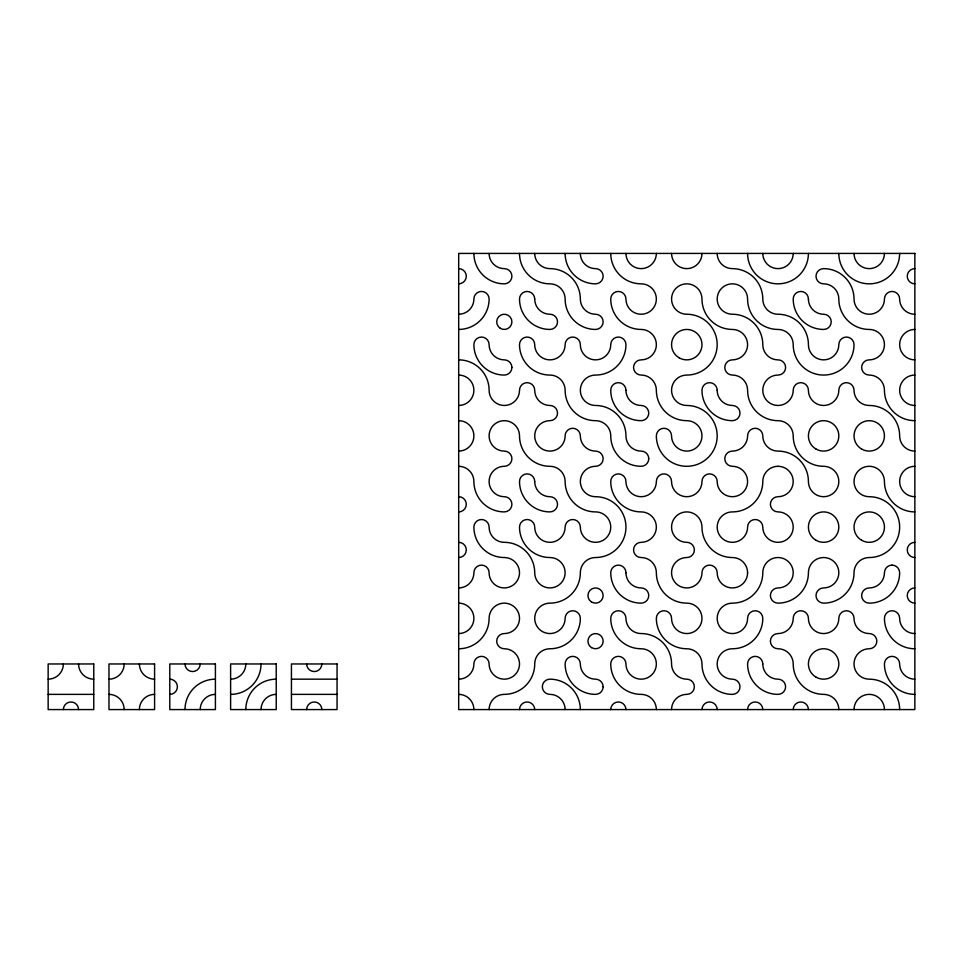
<?xml version="1.0" encoding="UTF-8"?>
<svg xmlns="http://www.w3.org/2000/svg" width="963" height="963" viewBox="0 0 963 963"><rect width="100%" height="100%" fill="white"/><g stroke="black" fill="none" stroke-linecap="round" stroke-linejoin="round"><path stroke-width="1.44" d="M291.44 679.168L337.05 679.168M48.15 694.371L93.76 694.371M291.44 694.371L337.05 694.371M914.85 283.832A7.608 7.608 0 0 1 907.242 276.225A7.608 7.608 0 0 1 914.85 268.629M914.85 314.239A15.203 15.203 0 0 1 899.647 299.036A7.608 7.608 0 0 0 892.039 291.44A7.608 7.608 0 0 0 884.443 299.036A15.203 15.203 0 0 1 869.24 314.239A15.203 15.203 0 0 1 854.025 299.036A30.407 30.407 0 0 0 823.618 268.629A7.608 7.608 0 0 0 816.01 276.225A7.608 7.608 0 0 0 823.618 283.832A15.203 15.203 0 0 1 838.821 299.036A30.407 30.407 0 0 0 869.24 329.442A15.203 15.203 0 0 1 884.443 344.658A15.203 15.203 0 0 1 869.24 359.861A7.608 7.608 0 0 0 861.632 367.457A7.608 7.608 0 0 0 869.24 375.064A15.203 15.203 0 0 1 884.443 390.268A30.407 30.407 0 0 0 914.85 420.675M899.647 253.425A30.407 30.407 0 0 1 869.24 283.832A30.407 30.407 0 0 1 838.821 253.425M884.443 253.425A15.203 15.203 0 0 1 869.24 268.629A15.203 15.203 0 0 1 854.025 253.425M914.85 359.861A15.203 15.203 0 0 1 899.647 344.658A15.203 15.203 0 0 1 914.85 329.442M914.85 405.471A15.203 15.203 0 0 1 899.647 390.268A15.203 15.203 0 0 1 914.85 375.064M914.85 451.093A15.203 15.203 0 0 1 899.647 435.89A30.407 30.407 0 0 0 869.24 405.471A15.203 15.203 0 0 1 854.025 390.268A7.608 7.608 0 0 0 846.429 382.66A7.608 7.608 0 0 0 838.821 390.268A15.203 15.203 0 0 1 823.618 405.471A15.203 15.203 0 0 1 808.414 390.268A7.608 7.608 0 0 0 800.807 382.66A7.608 7.608 0 0 0 793.211 390.268A15.203 15.203 0 0 1 778.008 405.471A15.203 15.203 0 0 1 762.792 390.268A15.203 15.203 0 0 1 778.008 375.064A7.608 7.608 0 0 0 785.603 367.457A7.608 7.608 0 0 0 778.008 359.861A15.203 15.203 0 0 1 762.792 344.658A30.407 30.407 0 0 0 732.386 314.239A15.203 15.203 0 0 1 717.182 299.036A15.203 15.203 0 0 1 732.386 283.832A15.203 15.203 0 0 1 747.589 299.036A30.407 30.407 0 0 0 778.008 329.442A15.203 15.203 0 0 1 793.211 344.658A30.407 30.407 0 0 0 823.618 375.064A30.407 30.407 0 0 0 854.025 344.658A7.608 7.608 0 0 0 846.429 337.05A7.608 7.608 0 0 0 838.821 344.658A15.203 15.203 0 0 1 823.618 359.861A15.203 15.203 0 0 1 808.414 344.658A30.407 30.407 0 0 0 778.008 314.239A15.203 15.203 0 0 1 762.792 299.036A30.407 30.407 0 0 0 732.386 268.629A15.203 15.203 0 0 1 717.182 253.425M914.85 511.907A30.407 30.407 0 0 1 884.443 481.5A15.203 15.203 0 0 0 869.24 466.297A15.203 15.203 0 0 0 854.025 481.5A15.203 15.203 0 0 0 869.24 496.703A30.407 30.407 0 0 1 899.647 527.11A30.407 30.407 0 0 1 869.24 557.529A15.203 15.203 0 0 0 854.025 572.732A30.407 30.407 0 0 1 823.618 603.139A7.608 7.608 0 0 1 816.01 595.543A7.608 7.608 0 0 1 823.618 587.936A15.203 15.203 0 0 0 838.821 572.732A15.203 15.203 0 0 0 823.618 557.529A15.203 15.203 0 0 0 808.414 572.732A30.407 30.407 0 0 1 778.008 603.139A7.608 7.608 0 0 1 770.4 595.543A7.608 7.608 0 0 1 778.008 587.936A15.203 15.203 0 0 0 793.211 572.732A15.203 15.203 0 0 0 778.008 557.529A15.203 15.203 0 0 0 762.792 572.732A30.407 30.407 0 0 1 732.386 603.139A15.203 15.203 0 0 0 717.182 618.342A15.203 15.203 0 0 0 732.386 633.558A15.203 15.203 0 0 0 747.589 618.342A7.608 7.608 0 0 1 755.197 610.747A7.608 7.608 0 0 1 762.792 618.342A30.407 30.407 0 0 1 732.386 648.761A15.203 15.203 0 0 0 717.182 663.964A15.203 15.203 0 0 0 732.386 679.168A7.608 7.608 0 0 1 739.993 686.775A7.608 7.608 0 0 1 732.386 694.371A30.407 30.407 0 0 1 701.979 663.964A15.203 15.203 0 0 0 686.775 648.761A30.407 30.407 0 0 1 656.357 618.342A7.608 7.608 0 0 1 663.964 610.747A7.608 7.608 0 0 1 671.56 618.342A15.203 15.203 0 0 0 686.775 633.558A15.203 15.203 0 0 0 701.979 618.342A15.203 15.203 0 0 0 686.775 603.139A30.407 30.407 0 0 1 656.357 572.732A15.203 15.203 0 0 0 641.153 557.529A7.608 7.608 0 0 1 633.558 549.921A7.608 7.608 0 0 1 641.153 542.325A15.203 15.203 0 0 0 656.357 527.11A15.203 15.203 0 0 0 641.153 511.907A30.407 30.407 0 0 1 610.747 481.5A7.608 7.608 0 0 1 618.342 473.892A7.608 7.608 0 0 1 625.95 481.5A15.203 15.203 0 0 0 641.153 496.703A15.203 15.203 0 0 0 656.357 481.5A7.608 7.608 0 0 1 663.964 473.892A7.608 7.608 0 0 1 671.56 481.5A15.203 15.203 0 0 0 686.775 496.703A15.203 15.203 0 0 0 701.979 481.5A7.608 7.608 0 0 1 709.575 473.892A7.608 7.608 0 0 1 717.182 481.5A15.203 15.203 0 0 0 732.386 496.703A15.203 15.203 0 0 0 747.589 481.5A15.203 15.203 0 0 0 732.386 466.297A7.608 7.608 0 0 1 724.79 458.689A7.608 7.608 0 0 1 732.386 451.093A15.203 15.203 0 0 0 747.589 435.89A7.608 7.608 0 0 1 755.197 428.282A7.608 7.608 0 0 1 762.792 435.89A15.203 15.203 0 0 0 778.008 451.093A30.407 30.407 0 0 1 808.414 481.5A15.203 15.203 0 0 0 823.618 496.703A15.203 15.203 0 0 0 838.821 481.5A15.203 15.203 0 0 0 823.618 466.297A30.407 30.407 0 0 1 793.211 435.89A15.203 15.203 0 0 0 778.008 420.675A30.407 30.407 0 0 1 747.589 390.268A15.203 15.203 0 0 0 732.386 375.064A7.608 7.608 0 0 1 724.79 367.457A7.608 7.608 0 0 1 732.386 359.861A15.203 15.203 0 0 0 747.589 344.658A15.203 15.203 0 0 0 732.386 329.442A30.407 30.407 0 0 1 701.979 299.036A15.203 15.203 0 0 0 686.775 283.832A15.203 15.203 0 0 0 671.56 299.036A15.203 15.203 0 0 0 686.775 314.239A30.407 30.407 0 0 1 717.182 344.658A30.407 30.407 0 0 1 686.775 375.064A15.203 15.203 0 0 0 671.56 390.268A15.203 15.203 0 0 0 686.775 405.471A30.407 30.407 0 0 1 717.182 435.89A30.407 30.407 0 0 1 686.775 466.297A30.407 30.407 0 0 1 656.357 435.89A7.608 7.608 0 0 1 663.964 428.282A7.608 7.608 0 0 1 671.56 435.89A15.203 15.203 0 0 0 686.775 451.093A15.203 15.203 0 0 0 701.979 435.89A15.203 15.203 0 0 0 686.775 420.675A30.407 30.407 0 0 1 656.357 390.268A15.203 15.203 0 0 0 641.153 375.064A7.608 7.608 0 0 1 633.558 367.457A7.608 7.608 0 0 1 641.153 359.861A15.203 15.203 0 0 0 656.357 344.658A15.203 15.203 0 0 0 641.153 329.442A30.407 30.407 0 0 1 610.747 299.036A7.608 7.608 0 0 1 618.342 291.44A7.608 7.608 0 0 1 625.95 299.036A15.203 15.203 0 0 0 641.153 314.239A15.203 15.203 0 0 0 656.357 299.036A15.203 15.203 0 0 0 641.153 283.832A30.407 30.407 0 0 1 610.747 253.425M914.85 496.703A15.203 15.203 0 0 1 899.647 481.5A15.203 15.203 0 0 1 914.85 466.297M914.85 557.529A7.608 7.608 0 0 1 907.242 549.921A7.608 7.608 0 0 1 914.85 542.325M914.85 603.139A7.608 7.608 0 0 1 907.242 595.543A7.608 7.608 0 0 1 914.85 587.936M914.85 633.558A15.203 15.203 0 0 1 899.647 618.342A7.608 7.608 0 0 0 892.039 610.747A7.608 7.608 0 0 0 884.443 618.342A30.407 30.407 0 0 0 914.85 648.761M914.85 694.371A30.407 30.407 0 0 1 884.443 663.964A7.608 7.608 0 0 1 892.039 656.357A7.608 7.608 0 0 1 899.647 663.964A15.203 15.203 0 0 0 914.85 679.168M854.025 709.575A15.203 15.203 0 0 1 869.24 694.371A15.203 15.203 0 0 1 884.443 709.575M899.647 709.575A30.407 30.407 0 0 0 869.24 679.168A15.203 15.203 0 0 1 854.025 663.964A15.203 15.203 0 0 1 869.24 648.761A7.608 7.608 0 0 0 876.836 641.153A7.608 7.608 0 0 0 869.24 633.558A15.203 15.203 0 0 1 854.025 618.342A7.608 7.608 0 0 0 846.429 610.747A7.608 7.608 0 0 0 838.821 618.342A15.203 15.203 0 0 1 823.618 633.558A15.203 15.203 0 0 1 808.414 618.342A7.608 7.608 0 0 0 800.807 610.747A7.608 7.608 0 0 0 793.211 618.342A15.203 15.203 0 0 1 778.008 633.558A7.608 7.608 0 0 0 770.4 641.153A7.608 7.608 0 0 0 778.008 648.761A15.203 15.203 0 0 1 793.211 663.964A30.407 30.407 0 0 0 823.618 694.371A15.203 15.203 0 0 1 838.821 709.575M808.414 253.425A30.407 30.407 0 0 1 778.008 283.832A30.407 30.407 0 0 1 747.589 253.425M793.211 253.425A15.203 15.203 0 0 1 778.008 268.629A15.203 15.203 0 0 1 762.792 253.425M793.211 709.575A7.608 7.608 0 0 1 800.807 701.979A7.608 7.608 0 0 1 808.414 709.575M747.589 709.575A7.608 7.608 0 0 1 755.197 701.979A7.608 7.608 0 0 1 762.792 709.575M701.979 253.425A15.203 15.203 0 0 1 686.775 268.629A15.203 15.203 0 0 1 671.56 253.425M701.979 709.575A7.608 7.608 0 0 1 709.575 701.979A7.608 7.608 0 0 1 717.182 709.575M671.56 709.575A15.203 15.203 0 0 1 686.775 694.371A7.608 7.608 0 0 0 694.371 686.775A7.608 7.608 0 0 0 686.775 679.168A15.203 15.203 0 0 1 671.56 663.964A30.407 30.407 0 0 0 641.153 633.558A15.203 15.203 0 0 1 625.95 618.342A7.608 7.608 0 0 0 618.342 610.747A7.608 7.608 0 0 0 610.747 618.342A30.407 30.407 0 0 0 641.153 648.761A15.203 15.203 0 0 1 656.357 663.964A15.203 15.203 0 0 1 641.153 679.168A15.203 15.203 0 0 1 625.95 663.964A7.608 7.608 0 0 0 618.342 656.357A7.608 7.608 0 0 0 610.747 663.964A30.407 30.407 0 0 0 641.153 694.371A15.203 15.203 0 0 1 656.357 709.575M656.357 253.425A15.203 15.203 0 0 1 641.153 268.629A15.203 15.203 0 0 1 625.95 253.425M565.125 253.425A30.407 30.407 0 0 0 595.543 283.832A7.608 7.608 0 0 0 603.139 276.225A7.608 7.608 0 0 0 595.543 268.629A15.203 15.203 0 0 1 580.34 253.425M610.747 709.575A7.608 7.608 0 0 1 618.342 701.979A7.608 7.608 0 0 1 625.95 709.575M519.514 253.425A30.407 30.407 0 0 0 549.921 283.832A15.203 15.203 0 0 1 565.125 299.036A30.407 30.407 0 0 0 595.543 329.442A7.608 7.608 0 0 0 603.139 321.847A7.608 7.608 0 0 0 595.543 314.239A15.203 15.203 0 0 1 580.34 299.036A30.407 30.407 0 0 0 549.921 268.629A15.203 15.203 0 0 1 534.718 253.425M565.125 709.575A15.203 15.203 0 0 0 549.921 694.371A7.608 7.608 0 0 1 542.325 686.775A7.608 7.608 0 0 1 549.921 679.168A30.407 30.407 0 0 1 580.34 709.575M473.892 253.425A30.407 30.407 0 0 0 504.311 283.832A7.608 7.608 0 0 0 511.907 276.225A7.608 7.608 0 0 0 504.311 268.629A15.203 15.203 0 0 1 489.108 253.425M519.514 709.575A7.608 7.608 0 0 1 527.11 701.979A7.608 7.608 0 0 1 534.718 709.575M489.108 709.575A15.203 15.203 0 0 1 504.311 694.371A30.407 30.407 0 0 0 534.718 663.964A15.203 15.203 0 0 1 549.921 648.761A30.407 30.407 0 0 0 580.34 618.342A7.608 7.608 0 0 0 572.732 610.747A7.608 7.608 0 0 0 565.125 618.342A15.203 15.203 0 0 1 549.921 633.558A15.203 15.203 0 0 1 534.718 618.342A15.203 15.203 0 0 1 549.921 603.139A30.407 30.407 0 0 0 580.34 572.732A15.203 15.203 0 0 1 595.543 557.529A30.407 30.407 0 0 0 625.95 527.11A30.407 30.407 0 0 0 595.543 496.703A15.203 15.203 0 0 1 580.34 481.5A15.203 15.203 0 0 1 595.543 466.297A7.608 7.608 0 0 0 603.139 458.689A7.608 7.608 0 0 0 595.543 451.093A15.203 15.203 0 0 1 580.34 435.89A7.608 7.608 0 0 0 572.732 428.282A7.608 7.608 0 0 0 565.125 435.89A15.203 15.203 0 0 1 549.921 451.093A15.203 15.203 0 0 1 534.718 435.89A15.203 15.203 0 0 1 549.921 420.675A7.608 7.608 0 0 0 557.529 413.079A7.608 7.608 0 0 0 549.921 405.471A15.203 15.203 0 0 1 534.718 390.268A7.608 7.608 0 0 0 527.11 382.66A7.608 7.608 0 0 0 519.514 390.268A15.203 15.203 0 0 1 504.311 405.471A15.203 15.203 0 0 1 489.108 390.268A30.407 30.407 0 0 0 458.689 359.861M458.689 314.239A15.203 15.203 0 0 0 473.892 299.036A7.608 7.608 0 0 1 481.5 291.44A7.608 7.608 0 0 1 489.108 299.036A30.407 30.407 0 0 1 458.689 329.442M458.689 268.629A7.608 7.608 0 0 1 466.297 276.225A7.608 7.608 0 0 1 458.689 283.832M458.689 375.064A15.203 15.203 0 0 1 473.892 390.268A15.203 15.203 0 0 1 458.689 405.471M458.689 420.675A15.203 15.203 0 0 1 473.892 435.89A15.203 15.203 0 0 1 458.689 451.093M458.689 466.297A15.203 15.203 0 0 1 473.892 481.5A30.407 30.407 0 0 0 504.311 511.907A7.608 7.608 0 0 0 511.907 504.311A7.608 7.608 0 0 0 504.311 496.703A15.203 15.203 0 0 1 489.108 481.5A15.203 15.203 0 0 1 504.311 466.297A7.608 7.608 0 0 0 511.907 458.689A7.608 7.608 0 0 0 504.311 451.093A15.203 15.203 0 0 1 489.108 435.89A15.203 15.203 0 0 1 504.311 420.675A15.203 15.203 0 0 1 519.514 435.89A30.407 30.407 0 0 0 549.921 466.297A15.203 15.203 0 0 1 565.125 481.5A30.407 30.407 0 0 0 595.543 511.907A15.203 15.203 0 0 1 610.747 527.11A15.203 15.203 0 0 1 595.543 542.325A15.203 15.203 0 0 1 580.34 527.11A7.608 7.608 0 0 0 572.732 519.514A7.608 7.608 0 0 0 565.125 527.11A15.203 15.203 0 0 1 549.921 542.325A15.203 15.203 0 0 1 534.718 527.11A7.608 7.608 0 0 0 527.11 519.514A7.608 7.608 0 0 0 519.514 527.11A30.407 30.407 0 0 0 549.921 557.529A15.203 15.203 0 0 1 565.125 572.732A15.203 15.203 0 0 1 549.921 587.936A15.203 15.203 0 0 1 534.718 572.732A30.407 30.407 0 0 0 504.311 542.325A15.203 15.203 0 0 1 489.108 527.11A7.608 7.608 0 0 0 481.5 519.514A7.608 7.608 0 0 0 473.892 527.11A30.407 30.407 0 0 0 504.311 557.529A15.203 15.203 0 0 1 519.514 572.732A15.203 15.203 0 0 1 504.311 587.936A15.203 15.203 0 0 1 489.108 572.732A7.608 7.608 0 0 0 481.5 565.125A7.608 7.608 0 0 0 473.892 572.732A15.203 15.203 0 0 1 458.689 587.936M458.689 496.703A7.608 7.608 0 0 1 466.297 504.311A7.608 7.608 0 0 1 458.689 511.907M458.689 542.325A7.608 7.608 0 0 1 466.297 549.921A7.608 7.608 0 0 1 458.689 557.529M458.689 603.139A15.203 15.203 0 0 1 473.892 618.342A15.203 15.203 0 0 1 458.689 633.558M458.689 648.761A30.407 30.407 0 0 0 489.108 618.342A15.203 15.203 0 0 1 504.311 603.139A15.203 15.203 0 0 1 519.514 618.342A15.203 15.203 0 0 1 504.311 633.558A7.608 7.608 0 0 0 496.703 641.153A7.608 7.608 0 0 0 504.311 648.761A15.203 15.203 0 0 1 519.514 663.964A15.203 15.203 0 0 1 504.311 679.168A15.203 15.203 0 0 1 489.108 663.964A7.608 7.608 0 0 0 481.5 656.357A7.608 7.608 0 0 0 473.892 663.964A15.203 15.203 0 0 1 458.689 679.168M458.689 694.371A15.203 15.203 0 0 1 473.892 709.575M63.353 709.575A7.608 7.608 0 0 1 70.961 701.979A7.608 7.608 0 0 1 78.557 709.575M63.353 663.964A15.203 15.203 0 0 1 48.15 679.168M93.76 679.168A15.203 15.203 0 0 1 78.557 663.964M306.643 709.575A7.608 7.608 0 0 1 314.239 701.979A7.608 7.608 0 0 1 321.847 709.575M321.847 663.964A7.608 7.608 0 0 1 314.239 671.56A7.608 7.608 0 0 1 306.643 663.964M261.021 663.964A30.407 30.407 0 0 1 230.614 694.371M245.818 663.964A15.203 15.203 0 0 1 230.614 679.168M245.818 709.575A30.407 30.407 0 0 1 276.225 679.168M261.021 709.575A15.203 15.203 0 0 1 276.225 694.371M200.208 709.575A15.203 15.203 0 0 1 215.411 694.371M184.992 709.575A30.407 30.407 0 0 1 215.411 679.168M200.208 663.964A7.608 7.608 0 0 1 192.6 671.56A7.608 7.608 0 0 1 184.992 663.964M169.789 679.168A7.608 7.608 0 0 1 177.397 686.775A7.608 7.608 0 0 1 169.789 694.371M154.586 679.168A15.203 15.203 0 0 1 139.382 663.964M139.382 709.575A15.203 15.203 0 0 1 154.586 694.371M108.975 694.371A15.203 15.203 0 0 1 124.179 709.575M124.179 663.964A15.203 15.203 0 0 1 108.975 679.168M914.85 253.425L458.689 253.425L458.689 709.575L914.85 709.575L914.85 253.425M93.76 663.964L48.15 663.964L48.15 709.575L93.76 709.575L93.76 663.964M154.586 663.964L108.975 663.964L108.975 709.575L154.586 709.575L154.586 663.964M215.411 663.964L169.789 663.964L169.789 709.575L215.411 709.575L215.411 663.964M276.225 663.964L230.614 663.964L230.614 709.575L276.225 709.575L276.225 663.964M337.05 663.964L291.44 663.964L291.44 709.575L337.05 709.575L337.05 663.964M861.632 449.047A15.203 15.203 0 0 0 884.443 435.89A15.203 15.203 0 0 0 861.632 422.721A15.203 15.203 0 0 0 861.632 449.047M861.632 540.279A15.203 15.203 0 0 0 884.443 527.11A15.203 15.203 0 0 0 861.632 513.953A15.203 15.203 0 0 0 861.632 540.279M892.039 565.125A7.608 7.608 0 0 0 884.443 572.732A15.203 15.203 0 0 1 869.24 587.936A7.608 7.608 0 0 0 861.632 595.543A7.608 7.608 0 0 0 869.24 603.139A30.407 30.407 0 0 0 899.647 572.732A7.608 7.608 0 0 0 892.039 565.125M808.414 299.036A15.203 15.203 0 0 0 823.618 314.239A7.608 7.608 0 0 1 831.225 321.847A7.608 7.608 0 0 1 823.618 329.442A30.407 30.407 0 0 1 793.211 299.036A7.608 7.608 0 0 1 800.807 291.44A7.608 7.608 0 0 1 808.414 299.036M816.01 449.047A15.203 15.203 0 0 0 838.821 435.89A15.203 15.203 0 0 0 816.01 422.721A15.203 15.203 0 0 0 816.01 449.047M816.01 540.279A15.203 15.203 0 0 0 838.821 527.11A15.203 15.203 0 0 0 816.01 513.953A15.203 15.203 0 0 0 816.01 540.279M816.01 677.133A15.203 15.203 0 0 0 838.821 663.964A15.203 15.203 0 0 0 816.01 650.795A15.203 15.203 0 0 0 816.01 677.133M778.008 466.297A15.203 15.203 0 0 0 762.792 481.5A30.407 30.407 0 0 1 732.386 511.907A15.203 15.203 0 0 0 717.182 527.11A15.203 15.203 0 0 0 732.386 542.325A15.203 15.203 0 0 0 747.589 527.11A7.608 7.608 0 0 1 755.197 519.514A7.608 7.608 0 0 1 762.792 527.11A15.203 15.203 0 0 0 778.008 542.325A15.203 15.203 0 0 0 793.211 527.11A15.203 15.203 0 0 0 778.008 511.907A7.608 7.608 0 0 1 770.4 504.311A7.608 7.608 0 0 1 778.008 496.703A15.203 15.203 0 0 0 793.211 481.5A15.203 15.203 0 0 0 778.008 466.297M762.792 663.964A15.203 15.203 0 0 0 778.008 679.168A7.608 7.608 0 0 1 785.603 686.775A7.608 7.608 0 0 1 778.008 694.371A30.407 30.407 0 0 1 747.589 663.964A7.608 7.608 0 0 1 755.197 656.357A7.608 7.608 0 0 1 762.792 663.964M717.182 390.268A15.203 15.203 0 0 0 732.386 405.471A7.608 7.608 0 0 1 739.993 413.079A7.608 7.608 0 0 1 732.386 420.675A30.407 30.407 0 0 1 701.979 390.268A7.608 7.608 0 0 1 709.575 382.66A7.608 7.608 0 0 1 717.182 390.268M747.589 572.732A15.203 15.203 0 0 0 732.386 557.529A30.407 30.407 0 0 1 701.979 527.11A15.203 15.203 0 0 0 686.775 511.907A15.203 15.203 0 0 0 671.56 527.11A15.203 15.203 0 0 0 686.775 542.325A7.608 7.608 0 0 1 694.371 549.921A7.608 7.608 0 0 1 686.775 557.529A15.203 15.203 0 0 0 671.56 572.732A15.203 15.203 0 0 0 686.775 587.936A15.203 15.203 0 0 0 701.979 572.732A7.608 7.608 0 0 1 709.575 565.125A7.608 7.608 0 0 1 717.182 572.732A15.203 15.203 0 0 0 732.386 587.936A15.203 15.203 0 0 0 747.589 572.732M679.168 357.827A15.203 15.203 0 0 0 701.979 344.658A15.203 15.203 0 0 0 679.168 331.489A15.203 15.203 0 0 0 679.168 357.827M625.95 390.268A15.203 15.203 0 0 0 641.153 405.471A7.608 7.608 0 0 1 648.761 413.079A7.608 7.608 0 0 1 641.153 420.675A30.407 30.407 0 0 1 610.747 390.268A7.608 7.608 0 0 1 618.342 382.66A7.608 7.608 0 0 1 625.95 390.268M648.761 458.689A7.608 7.608 0 0 0 641.153 451.093A15.203 15.203 0 0 1 625.95 435.89A30.407 30.407 0 0 0 595.543 405.471A15.203 15.203 0 0 1 580.34 390.268A15.203 15.203 0 0 1 595.543 375.064A30.407 30.407 0 0 0 625.95 344.658A7.608 7.608 0 0 0 618.342 337.05A7.608 7.608 0 0 0 610.747 344.658A15.203 15.203 0 0 1 595.543 359.861A15.203 15.203 0 0 1 580.34 344.658A7.608 7.608 0 0 0 572.732 337.05A7.608 7.608 0 0 0 565.125 344.658A15.203 15.203 0 0 1 549.921 359.861A15.203 15.203 0 0 1 534.718 344.658A7.608 7.608 0 0 0 527.11 337.05A7.608 7.608 0 0 0 519.514 344.658A30.407 30.407 0 0 0 549.921 375.064A15.203 15.203 0 0 1 565.125 390.268A30.407 30.407 0 0 0 595.543 420.675A15.203 15.203 0 0 1 610.747 435.89A30.407 30.407 0 0 0 641.153 466.297A7.608 7.608 0 0 0 648.761 458.689M625.95 572.732A15.203 15.203 0 0 0 641.153 587.936A7.608 7.608 0 0 1 648.761 595.543A7.608 7.608 0 0 1 641.153 603.139A30.407 30.407 0 0 1 610.747 572.732A7.608 7.608 0 0 1 618.342 565.125A7.608 7.608 0 0 1 625.95 572.732M591.499 601.983A7.608 7.608 0 0 0 603.139 595.82A7.608 7.608 0 0 0 591.98 588.826A7.608 7.608 0 0 0 591.499 601.983M591.499 647.593A7.608 7.608 0 0 0 603.139 641.43A7.608 7.608 0 0 0 591.98 634.436A7.608 7.608 0 0 0 591.499 647.593M603.139 686.775A7.608 7.608 0 0 0 595.543 679.168A15.203 15.203 0 0 1 580.34 663.964A7.608 7.608 0 0 0 572.732 656.357A7.608 7.608 0 0 0 565.125 663.964A30.407 30.407 0 0 0 595.543 694.371A7.608 7.608 0 0 0 603.139 686.775M534.718 299.036A15.203 15.203 0 0 0 549.921 314.239A7.608 7.608 0 0 1 557.529 321.847A7.608 7.608 0 0 1 549.921 329.442A30.407 30.407 0 0 1 519.514 299.036A7.608 7.608 0 0 1 527.11 291.44A7.608 7.608 0 0 1 534.718 299.036M534.718 481.5A15.203 15.203 0 0 0 549.921 496.703A7.608 7.608 0 0 1 557.529 504.311A7.608 7.608 0 0 1 549.921 511.907A30.407 30.407 0 0 1 519.514 481.5A7.608 7.608 0 0 1 527.11 473.892A7.608 7.608 0 0 1 534.718 481.5M500.266 328.287A7.608 7.608 0 0 0 511.907 322.124A7.608 7.608 0 0 0 500.748 315.13A7.608 7.608 0 0 0 500.266 328.287M511.907 367.457A7.608 7.608 0 0 0 504.311 359.861A15.203 15.203 0 0 1 489.108 344.658A7.608 7.608 0 0 0 481.5 337.05A7.608 7.608 0 0 0 473.892 344.658A30.407 30.407 0 0 0 504.311 375.064A7.608 7.608 0 0 0 511.907 367.457"/></g></svg>
